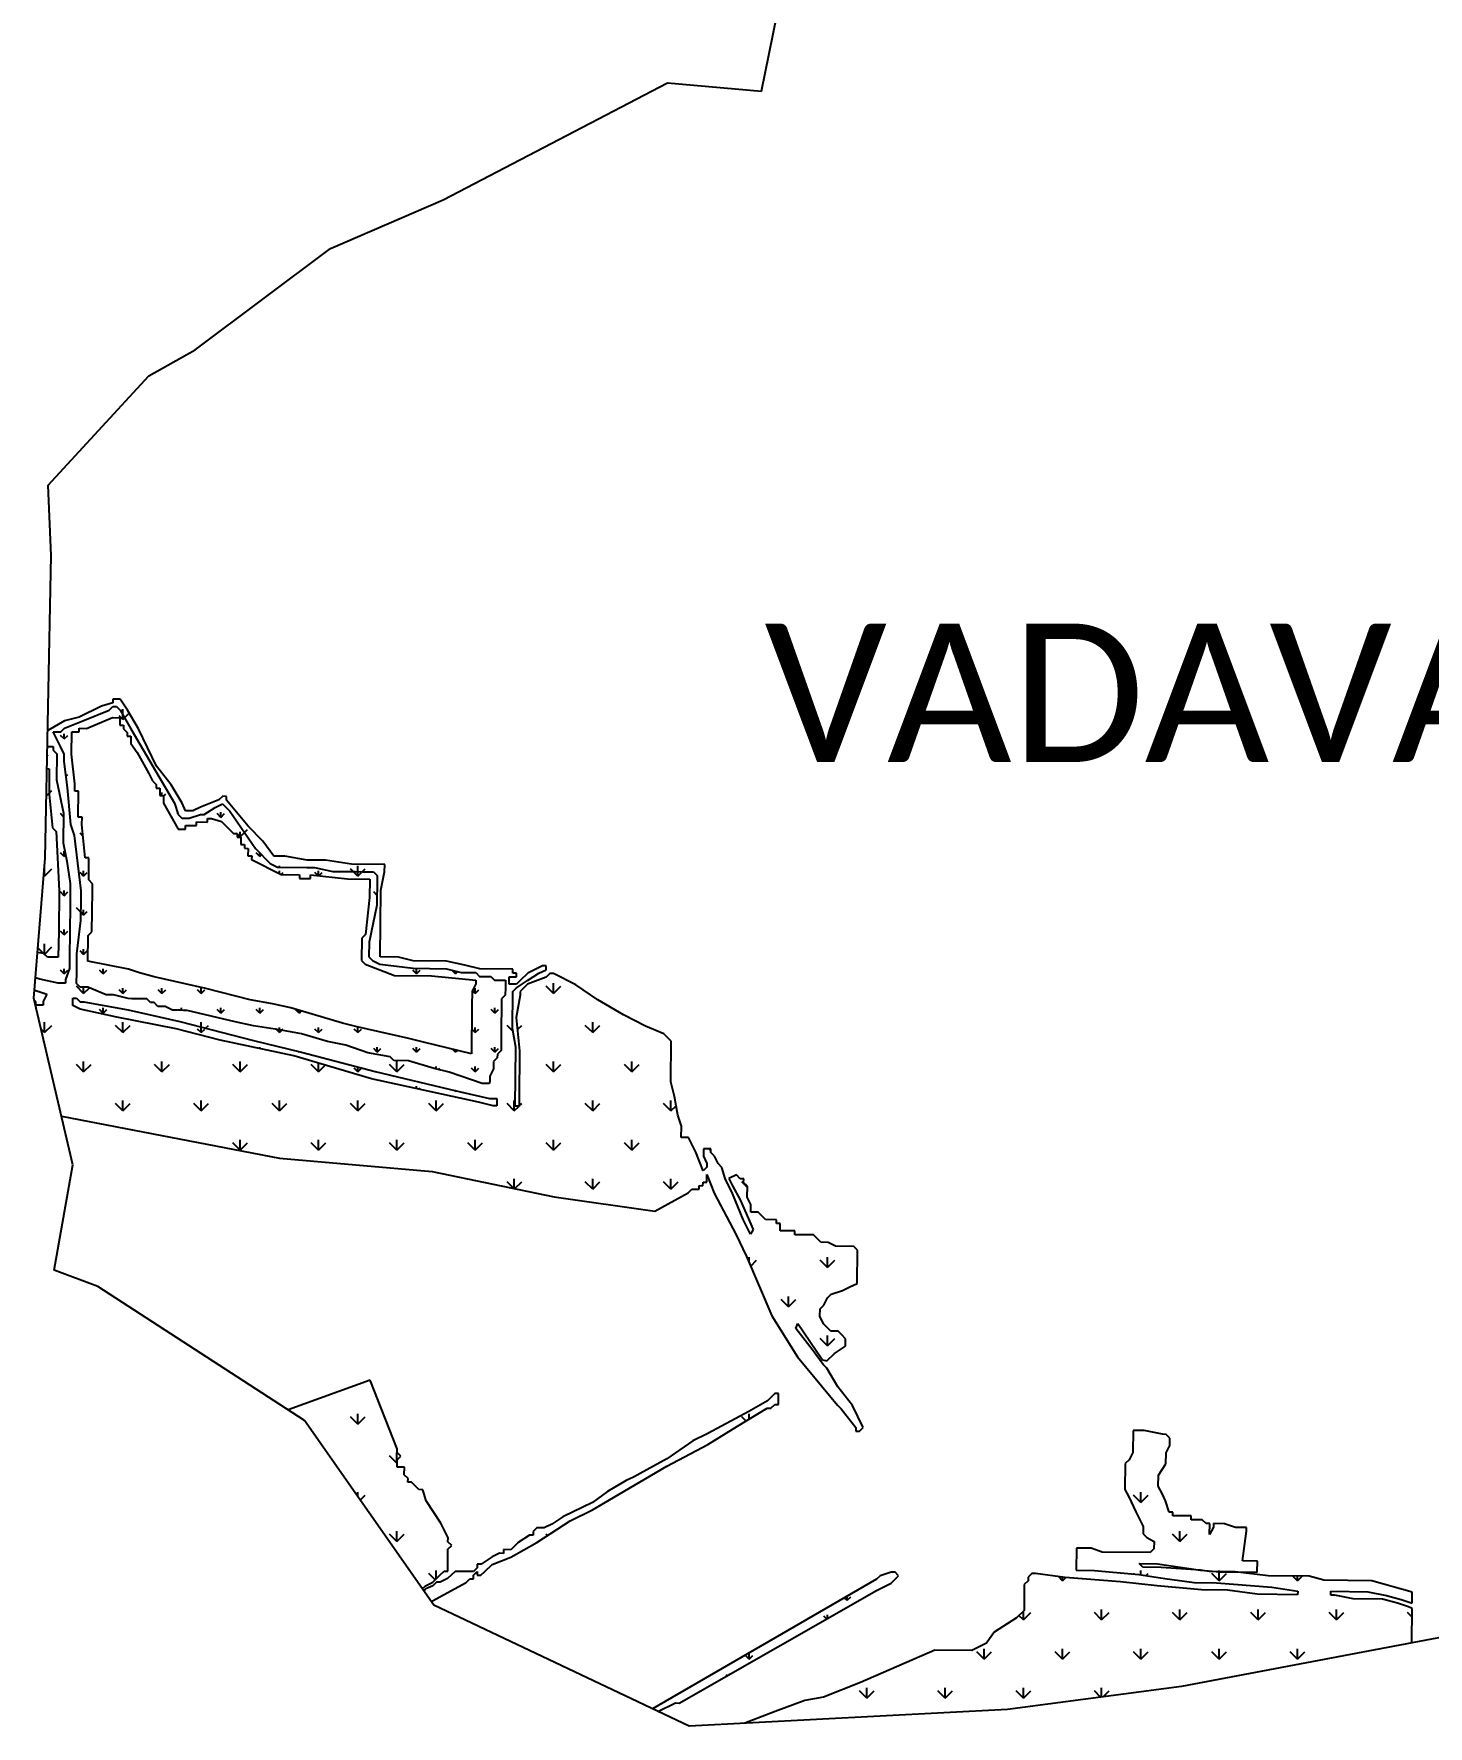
# Model space of a CAD drawing. Header units: metres. Extents: x 286961 to 289535, y 2012164 to 2016097.
# Drawn here: x 286961 to 288471, y 2012297 to 2014131 of the extents above; entities that cross this region are included whole.
import ezdxf

# ---------------------------------------------------------------- set-up
doc = ezdxf.new("R2010")
doc.units = ezdxf.units.M
doc.header["$MEASUREMENT"] = 0
for name, color, linetype in [('MANGROOVES', 112, 'Continuous'), ('village', 3, 'Continuous'), ('VILLAGE NAME', 250, 'Continuous')]:
    doc.layers.add(name, color=color, linetype=linetype)
doc.styles.get("Standard").update_dxf_attribs({"font": 'simplex.shx'})

msp = doc.modelspace()

# ---------------------------------------------------------------- linework, layer by layer
at = {"layer": 'MANGROOVES'}
for p, q in [((287054.2, 2013409.6), (287046.2, 2013409.7)), ((287046.2, 2013409.7), (287046.2, 2013405.6)), ((287062.1, 2013397.5), (287054.2, 2013409.6)), ((287009.9, 2013390), (286993.9, 2013386.1)), ((287034.1, 2013401.8), (287009.9, 2013390)), ((287013.9, 2013385.9), (287042.1, 2013397.7)), ((287017.8, 2013377.9), (287046, 2013389.6)), ((287046.2, 2013405.6), (287034.1, 2013401.8)), ((287042.1, 2013397.7), (287046.1, 2013401.6)), ((287046, 2013389.6), (287054, 2013389.5)), ((287046.1, 2013401.6), (287050.1, 2013401.6)), ((287050.1, 2013401.6), (287054.1, 2013397.6)), ((287054, 2013389.5), (287053.9, 2013381.5)), ((287054.1, 2013397.6), (287065.9, 2013377.4)), ((287073.9, 2013377.3), (287062.1, 2013397.5)), ((286993.9, 2013386.1), (286975.7, 2013375.5)), ((286985.7, 2013366.2), (286981.7, 2013374.3)), ((286981.7, 2013374.3), (286985.8, 2013374.2)), ((286985.8, 2013374.2), (286989.8, 2013374.2)), ((286989.8, 2013374.2), (286993.8, 2013378.1)), ((286993.8, 2013378.1), (287013.9, 2013385.9)), ((287001.5, 2013350), (287001.8, 2013374)), ((287001.8, 2013374), (287009.8, 2013374)), ((287009.8, 2013374), (287009.8, 2013378)), ((287009.8, 2013378), (287017.8, 2013377.9)), ((287053.9, 2013381.5), (287057.9, 2013381.5)), ((287057.9, 2013381.5), (287057.9, 2013377.5)), ((287057.9, 2013377.5), (287061.9, 2013373.4)), ((287061.9, 2013373.4), (287061.8, 2013369.4)), ((287065.9, 2013377.4), (287113.1, 2013296.8)), ((287093.5, 2013337.1), (287073.9, 2013377.3)), ((286975.3, 2013358.3), (286977.6, 2013358.3)), ((286977.6, 2013358.3), (286981.6, 2013358.2)), ((286981.6, 2013358.2), (286981.5, 2013354.2)), ((286981.5, 2013354.2), (286985.5, 2013350.2)), ((286989.6, 2013358.1), (286985.7, 2013366.2)), ((286993.5, 2013350.1), (286989.6, 2013358.1)), ((287061.8, 2013369.4), (287065.8, 2013369.4)), ((287065.8, 2013369.4), (287065.7, 2013361.4)), ((287065.7, 2013361.4), (287072.5, 2013351.7)), ((287072.5, 2013351.7), (287085.4, 2013329.1)), ((286974.9, 2013334.3), (286977.3, 2013334.2)), ((286977.3, 2013334.2), (286977.1, 2013306.2)), ((286985.5, 2013350.2), (286985.2, 2013322.1)), ((286993.4, 2013342.1), (286993.5, 2013350.1)), ((286997.2, 2013314), (286993.4, 2013342.1)), ((287005.2, 2013317.9), (287001.5, 2013350)), ((287109.3, 2013316.9), (287093.5, 2013337.1)), ((286985.2, 2013322.1), (286992.9, 2013286)), ((287005.1, 2013309.9), (287005.2, 2013317.9)), ((287085.4, 2013329.1), (287089.4, 2013321.1)), ((287089.4, 2013321.1), (287093.3, 2013317)), ((287093.3, 2013317), (287093.3, 2013313)), ((287121.2, 2013296.7), (287109.3, 2013316.9)), ((286977.1, 2013306.2), (286980.7, 2013270.1)), ((287000.8, 2013273.9), (286997.2, 2013314)), ((287009.1, 2013309.9), (287005.1, 2013309.9)), ((287008.8, 2013281.8), (287009.1, 2013309.9)), ((287093.3, 2013313), (287097.3, 2013313)), ((287097.3, 2013313), (287097.2, 2013305)), ((287097.2, 2013305), (287101.2, 2013304.9)), ((287101.2, 2013304.9), (287101.1, 2013296.9)), ((287101.1, 2013296.9), (287116.9, 2013268.7)), ((287113.1, 2013296.8), (287117, 2013284.7)), ((287125.1, 2013288.7), (287121.2, 2013296.7)), ((287161.2, 2013300.3), (287141.1, 2013292.5)), ((287165.3, 2013304.3), (287161.2, 2013300.3)), ((287169.3, 2013304.2), (287165.3, 2013304.3)), ((287169.3, 2013300.2), (287169.3, 2013304.2)), ((287193, 2013271.9), (287169.3, 2013300.2)), ((286992.9, 2013286), (286992.5, 2013254)), ((287012.9, 2013281.8), (287008.8, 2013281.8)), ((287012.8, 2013273.8), (287012.9, 2013281.8)), ((287117, 2013284.7), (287121, 2013280.7)), ((287121, 2013280.7), (287125, 2013280.7)), ((287125, 2013280.7), (287129, 2013280.6)), ((287133.1, 2013288.6), (287125.1, 2013288.7)), ((287129, 2013280.6), (287141.1, 2013284.5)), ((287141.1, 2013292.5), (287133.1, 2013288.6)), ((287141.1, 2013284.5), (287145.1, 2013284.5)), ((287145.1, 2013284.5), (287157.2, 2013292.3)), ((287149, 2013276.4), (287149, 2013280.4)), ((287149, 2013280.4), (287153, 2013280.4)), ((287153, 2013280.4), (287164.1, 2013276.9)), ((287157.2, 2013292.3), (287165.2, 2013296.3)), ((287165.2, 2013296.3), (287169.2, 2013292.2)), ((287169.2, 2013292.2), (287173.1, 2013288.2)), ((287173.1, 2013288.2), (287200.8, 2013247.8)), ((286980.7, 2013270.1), (286984.7, 2013266.1)), ((286984.7, 2013266.1), (286988, 2013201.9)), ((287004.6, 2013261.8), (287000.8, 2013273.9)), ((287012, 2013201.7), (287004.6, 2013261.8)), ((287016.4, 2013237.7), (287012.8, 2013273.8)), ((287116.9, 2013268.7), (287124.9, 2013268.6)), ((287124.9, 2013268.6), (287124.9, 2013272.6)), ((287124.9, 2013272.6), (287136.9, 2013272.5)), ((287136.9, 2013272.5), (287137, 2013276.5)), ((287137, 2013276.5), (287149, 2013276.4)), ((287164.1, 2013276.9), (287176.9, 2013264.1)), ((287176.9, 2013264.1), (287180.9, 2013264.1)), ((287180.9, 2013264.1), (287180.9, 2013260.1)), ((287180.9, 2013260.1), (287184.9, 2013260)), ((287184.9, 2013260), (287184.8, 2013252)), ((287208.9, 2013255.8), (287193, 2013271.9)), ((286992.5, 2013254), (286996.3, 2013233.9)), ((287184.8, 2013252), (287188.8, 2013252)), ((287188.8, 2013252), (287188.8, 2013248)), ((287188.8, 2013248), (287192.8, 2013247.9)), ((287192.8, 2013247.9), (287192.7, 2013239.9)), ((287200.8, 2013247.8), (287216.6, 2013231.6)), ((287220.7, 2013239.6), (287208.9, 2013255.8)), ((286996.3, 2013233.9), (287000.1, 2013209.8)), ((287020.4, 2013237.6), (287016.4, 2013237.7)), ((287020.2, 2013213.6), (287020.4, 2013237.6)), ((287192.7, 2013239.9), (287196.7, 2013239.9)), ((287196.7, 2013239.9), (287196.6, 2013235.9)), ((287196.6, 2013235.9), (287228.5, 2013219.5)), ((287216.6, 2013231.6), (287224.6, 2013227.6)), ((287232.7, 2013239.5), (287220.7, 2013239.6)), ((287224.6, 2013227.6), (287256.6, 2013227.2)), ((287256.7, 2013235.2), (287232.7, 2013239.5)), ((287256.6, 2013227.2), (287264.7, 2013227.2)), ((287276.7, 2013235), (287256.7, 2013235.2)), ((287264.7, 2013227.2), (287284.6, 2013222.9)), ((287304.7, 2013230.8), (287276.7, 2013235)), ((287340.8, 2013230.4), (287304.7, 2013230.8)), ((287340.7, 2013222.4), (287340.8, 2013230.4)), ((287000.1, 2013209.8), (286999.9, 2013185.8)), ((287024.1, 2013209.6), (287020.2, 2013213.6)), ((287024.1, 2013201.6), (287024.1, 2013209.6)), ((287228.5, 2013219.5), (287248.5, 2013219.3)), ((287248.5, 2013219.3), (287248.5, 2013215.3)), ((287248.5, 2013215.3), (287260.5, 2013215.2)), ((287260.5, 2013215.2), (287260.6, 2013219.2)), ((287260.6, 2013219.2), (287300.6, 2013214.8)), ((287284.6, 2013222.9), (287308.7, 2013222.7)), ((287300.6, 2013214.8), (287324.6, 2013214.5)), ((287308.7, 2013222.7), (287316.7, 2013222.6)), ((287316.7, 2013222.6), (287324.7, 2013222.5)), ((287324.6, 2013214.5), (287324.4, 2013194.5)), ((287324.7, 2013222.5), (287328.7, 2013222.5)), ((287328.7, 2013222.5), (287332.7, 2013218.4)), ((287332.6, 2013214.4), (287332.3, 2013186.4)), ((287332.7, 2013218.4), (287332.6, 2013214.4)), ((287336.5, 2013202.4), (287340.7, 2013222.4)), ((286988, 2013201.9), (286987.6, 2013157.9)), ((287011.7, 2013169.6), (287012, 2013193.7)), ((287012, 2013193.7), (287012, 2013201.7)), ((287023.6, 2013157.5), (287024.1, 2013201.6)), ((287324.4, 2013194.5), (287320, 2013154.5)), ((287335.8, 2013130.3), (287336.5, 2013202.4)), ((286999.9, 2013185.8), (286999.6, 2013157.7)), ((287007.3, 2013133.6), (287011.7, 2013169.6)), ((287332.3, 2013186.4), (287323.9, 2013146.4)), ((286987.6, 2013157.9), (286987, 2013130)), ((286999.6, 2013157.7), (286999.5, 2013149.7)), ((287019.3, 2013125.5), (287019.6, 2013153.5)), ((287019.6, 2013153.5), (287023.6, 2013157.5)), ((287315.9, 2013150.5), (287315.7, 2013126.5)), ((287320, 2013154.5), (287315.9, 2013150.5)), ((286971.3, 2013134), (286964.7, 2013135)), ((286975.3, 2013129.9), (286971.3, 2013134)), ((286999.4, 2013137.7), (286999.2, 2013117.7)), ((286999.5, 2013149.7), (286999.4, 2013137.7)), ((287007.1, 2013113.6), (287007.3, 2013133.6)), ((287323.9, 2013146.4), (287323.8, 2013130.4)), ((286987, 2013130), (286975.3, 2013129.9)), ((286999.2, 2013117.7), (286995, 2013105.7)), ((287007, 2013101.6), (287007.1, 2013113.6)), ((287063.3, 2013117), (287019.3, 2013125.5)), ((287075.2, 2013112.9), (287063.3, 2013117)), ((287315.7, 2013126.5), (287319.7, 2013122.4)), ((287319.7, 2013122.4), (287351.6, 2013110.1)), ((287323.8, 2013130.4), (287327.7, 2013126.4)), ((287327.7, 2013126.4), (287335.7, 2013122.3)), ((287335.7, 2013122.3), (287371.7, 2013117.9)), ((287355.8, 2013130.1), (287335.8, 2013130.3)), ((287371.8, 2013125.9), (287355.8, 2013130.1)), ((287371.7, 2013117.9), (287407.7, 2013117.5)), ((287407.8, 2013125.5), (287371.8, 2013125.9)), ((287407.7, 2013117.5), (287423.7, 2013113.4)), ((287427.8, 2013121.3), (287407.8, 2013125.5)), ((287423.7, 2013113.4), (287431.7, 2013113.3)), ((287443.8, 2013117.2), (287427.8, 2013121.3)), ((287431.7, 2013113.3), (287439.7, 2013113.2)), ((287439.7, 2013113.2), (287443.7, 2013109.2)), ((287479.8, 2013116.8), (287443.8, 2013117.2)), ((287479.8, 2013112.8), (287479.8, 2013116.8)), ((287511.9, 2013120.5), (287495.8, 2013112.6)), ((287507.8, 2013112.5), (287515.9, 2013116.4)), ((287515.9, 2013120.4), (287511.9, 2013120.5)), ((287515.9, 2013116.4), (287515.9, 2013120.4)), ((286967, 2013106), (286962.3, 2013107.6)), ((286987, 2013101.8), (286967, 2013106)), ((286995, 2013101.7), (286987, 2013101.8)), ((286995, 2013105.7), (286995, 2013101.7)), ((287011, 2013097.5), (287007, 2013101.6)), ((287015, 2013097.5), (287011, 2013097.5)), ((287019, 2013097.4), (287015, 2013097.5)), ((287038.9, 2013089.2), (287019, 2013097.4)), ((287091.2, 2013108.7), (287075.2, 2013112.9)), ((287147.2, 2013096.1), (287091.2, 2013108.7)), ((287091.2, 2013108.7), (287091.2, 2013108.7)), ((287195.1, 2013083.6), (287147.2, 2013096.1)), ((287351.6, 2013110.1), (287391.6, 2013109.7)), ((287391.6, 2013109.7), (287439.7, 2013105.2)), ((287439.6, 2013101.2), (287435.5, 2013093.2)), ((287439.7, 2013105.2), (287439.6, 2013101.2)), ((287443.7, 2013109.2), (287451.7, 2013109.1)), ((287451.7, 2013109.1), (287455.7, 2013109)), ((287455.7, 2013109), (287459.7, 2013105)), ((287459.7, 2013105), (287467.7, 2013104.9)), ((287467.7, 2013104.9), (287471.7, 2013104.9)), ((287471.6, 2013096.8), (287471.5, 2013088.8)), ((287471.7, 2013100.9), (287471.6, 2013096.8)), ((287471.7, 2013104.9), (287471.7, 2013100.9)), ((287475.7, 2013100.8), (287475.7, 2013108.8)), ((287475.7, 2013108.8), (287483.8, 2013108.7)), ((287483.7, 2013100.7), (287475.7, 2013100.8)), ((287479.6, 2013092.8), (287483.6, 2013096.7)), ((287483.8, 2013112.8), (287479.8, 2013112.8)), ((287483.6, 2013096.7), (287495.7, 2013104.6)), ((287487.7, 2013104.7), (287483.7, 2013100.7)), ((287483.8, 2013108.7), (287483.8, 2013112.8)), ((287495.7, 2013100.6), (287487.6, 2013092.7)), ((287495.8, 2013112.6), (287487.7, 2013104.7)), ((287495.7, 2013104.6), (287507.8, 2013112.5)), ((287515.8, 2013108.4), (287495.7, 2013100.6)), ((287519.8, 2013112.4), (287515.8, 2013108.4)), ((287523.8, 2013112.3), (287519.8, 2013112.4)), ((287547.8, 2013100.1), (287523.8, 2013112.3)), ((287571.6, 2013083.8), (287547.8, 2013100.1)), ((286962.8, 2013082), (286961.1, 2013082)), ((286961.2, 2013094.4), (286962.9, 2013094)), ((286962.7, 2013078), (286962.8, 2013082)), ((286970.7, 2013077.9), (286962.7, 2013078)), ((286962.9, 2013094), (286974.9, 2013089.9)), ((286970.8, 2013081.9), (286970.7, 2013077.9)), ((286974.9, 2013089.9), (286970.8, 2013081.9)), ((287002.8, 2013077.6), (287002.8, 2013085.6)), ((287002.8, 2013085.6), (287006.9, 2013085.5)), ((287010.7, 2013073.5), (287002.8, 2013077.6)), ((287006.9, 2013085.5), (287010.8, 2013081.5)), ((287010.8, 2013081.5), (287014.8, 2013081.5)), ((287014.8, 2013081.5), (287062.8, 2013073)), ((287046.9, 2013089.1), (287038.9, 2013089.2)), ((287062.9, 2013085), (287046.9, 2013089.1)), ((287066.9, 2013084.9), (287062.9, 2013085)), ((287078.9, 2013084.8), (287066.9, 2013084.9)), ((287083, 2013084.8), (287078.9, 2013084.8)), ((287086.9, 2013080.7), (287083, 2013084.8)), ((287090.9, 2013080.7), (287086.9, 2013080.7)), ((287094.9, 2013076.6), (287090.9, 2013080.7)), ((287102.9, 2013076.6), (287094.9, 2013076.6)), ((287110.9, 2013072.5), (287102.9, 2013076.6)), ((287219.1, 2013079.4), (287195.1, 2013083.6)), ((287239.1, 2013075.2), (287219.1, 2013079.4)), ((287435.4, 2013077.2), (287434.8, 2013025.1)), ((287435.5, 2013093.2), (287435.4, 2013077.2)), ((287467.4, 2013076.9), (287467.2, 2013052.8)), ((287467.5, 2013084.9), (287467.4, 2013076.9)), ((287471.5, 2013088.8), (287467.5, 2013084.9)), ((287479.2, 2013052.7), (287479.6, 2013092.8)), ((287487.6, 2013088.7), (287483.3, 2013064.7)), ((287487.6, 2013092.7), (287487.6, 2013088.7)), ((287599.5, 2013067.5), (287571.6, 2013083.8)), ((287050.7, 2013065.1), (287010.7, 2013073.5)), ((287114.7, 2013052.4), (287050.7, 2013065.1)), ((287050.7, 2013065.1), (287050.7, 2013065.1)), ((287062.8, 2013073), (287118.8, 2013060.4)), ((287114.9, 2013072.4), (287110.9, 2013072.5)), ((287110.9, 2013072.5), (287110.9, 2013072.5)), ((287118.9, 2013072.4), (287114.9, 2013072.4)), ((287118.8, 2013060.4), (287198.7, 2013039.5)), ((287122.9, 2013072.3), (287118.9, 2013072.4)), ((287126.9, 2013072.3), (287122.9, 2013072.3)), ((287178.8, 2013059.8), (287126.9, 2013072.3)), ((287198.8, 2013055.6), (287178.8, 2013059.8)), ((287295, 2013058.6), (287239.1, 2013075.2)), ((287311, 2013054.4), (287295, 2013058.6)), ((287483.3, 2013064.7), (287486.9, 2013028.6)), ((287623.4, 2013055.2), (287599.5, 2013067.5)), ((287162.6, 2013039.9), (287114.7, 2013052.4)), ((287242.5, 2013023.1), (287162.6, 2013039.9)), ((287226.8, 2013051.3), (287198.8, 2013055.6)), ((287250.8, 2013047), (287226.8, 2013051.3)), ((287278.8, 2013038.7), (287250.8, 2013047)), ((287366.9, 2013041.8), (287311, 2013054.4)), ((287382.9, 2013037.7), (287366.9, 2013041.8)), ((287467.2, 2013052.8), (287467, 2013036.8)), ((287483, 2013032.6), (287479.2, 2013052.7)), ((287643.4, 2013047), (287623.4, 2013055.2)), ((287647.3, 2013043), (287643.4, 2013047)), ((287651.3, 2013038.9), (287647.3, 2013043)), ((287198.7, 2013039.5), (287250.6, 2013027)), ((287326.4, 2012998.2), (287242.5, 2013023.1)), ((287250.6, 2013027), (287330.5, 2013006.1)), ((287298.7, 2013034.5), (287278.8, 2013038.7)), ((287322.7, 2013026.3), (287298.7, 2013034.5)), ((287346.7, 2013022), (287322.7, 2013026.3)), ((287350.6, 2013018), (287346.7, 2013022)), ((287434.8, 2013025.1), (287382.9, 2013037.7)), ((287462.9, 2013024.8), (287462.8, 2013020.8)), ((287466.9, 2013028.8), (287462.9, 2013024.8)), ((287467, 2013032.8), (287466.9, 2013028.8)), ((287467, 2013036.8), (287467, 2013032.8)), ((287482.3, 2012968.5), (287483, 2013032.6)), ((287486.9, 2013028.6), (287486.4, 2012976.5)), ((287650.8, 2012994.9), (287651.3, 2013038.9)), ((287330.5, 2013006.1), (287418.4, 2012985.2)), ((287366.7, 2013017.8), (287350.6, 2013018)), ((287394.6, 2013009.5), (287366.7, 2013017.8)), ((287410.6, 2013005.3), (287394.6, 2013009.5)), ((287446.5, 2012992.9), (287410.6, 2013005.3)), ((287458.7, 2013008.8), (287454.6, 2013000.9)), ((287458.8, 2013016.9), (287458.7, 2013008.8)), ((287462.8, 2013020.8), (287458.8, 2013016.9)), ((287442.3, 2012973), (287326.4, 2012998.2)), ((287418.4, 2012985.2), (287454.4, 2012976.8)), ((287454.5, 2012992.9), (287446.5, 2012992.9)), ((287454.6, 2012996.9), (287454.5, 2012992.9)), ((287454.6, 2013000.9), (287454.6, 2012996.9)), ((287654.7, 2012978.8), (287650.8, 2012994.9)), ((287458.3, 2012968.8), (287442.3, 2012973)), ((287454.4, 2012976.8), (287458.4, 2012976.8)), ((287462.3, 2012968.7), (287458.3, 2012968.8)), ((287458.4, 2012976.8), (287462.4, 2012976.8)), ((287462.4, 2012976.8), (287462.3, 2012972.8)), ((287462.3, 2012972.8), (287462.3, 2012968.7)), ((287486.7, 2012968.5), (287482.3, 2012968.5)), ((287486.4, 2012976.5), (287486.7, 2012968.5)), ((287658.5, 2012958.7), (287654.7, 2012978.8)), ((286990.6, 2012957.6), (287226.8, 2012912.2)), ((287662.4, 2012946.7), (287658.5, 2012958.7)), ((287662.2, 2012934.7), (287662.4, 2012946.7)), ((287670.2, 2012934.6), (287662.2, 2012934.7)), ((287678.1, 2012918.5), (287670.2, 2012934.6)), ((287226.8, 2012912.2), (287392.3, 2012897.8)), ((287685.9, 2012898.4), (287678.1, 2012918.5)), ((287694.2, 2012922.3), (287686.1, 2012922.4)), ((287686.1, 2012922.4), (287686.1, 2012914.4)), ((287686.1, 2012914.4), (287690, 2012906.3)), ((287694.1, 2012918.3), (287694.2, 2012922.3)), ((287698.1, 2012914.3), (287694.1, 2012918.3)), ((287702, 2012906.2), (287698.1, 2012914.3)), ((287392.3, 2012897.8), (287524.6, 2012870.3)), ((287689.9, 2012902.3), (287685.9, 2012898.4)), ((287689.8, 2012886.3), (287689.9, 2012894.3)), ((287690, 2012906.3), (287689.9, 2012902.3)), ((287689.9, 2012894.3), (287697.7, 2012874.2)), ((287706, 2012902.2), (287702, 2012906.2)), ((287709.9, 2012890.1), (287706, 2012902.2)), ((287721.9, 2012894), (287713.9, 2012890.1)), ((287725.9, 2012889.9), (287721.9, 2012894)), ((287669.6, 2012874.5), (287673.7, 2012878.5)), ((287673.7, 2012878.5), (287681.7, 2012878.4)), ((287681.7, 2012878.4), (287681.7, 2012882.4)), ((287681.7, 2012882.4), (287685.7, 2012882.3)), ((287685.7, 2012882.3), (287685.8, 2012886.3)), ((287685.8, 2012886.3), (287689.8, 2012886.3)), ((287717.7, 2012874), (287709.9, 2012890.1)), ((287713.9, 2012890.1), (287717.8, 2012882)), ((287717.8, 2012882), (287725.9, 2012866.9)), ((287729.9, 2012889.9), (287725.9, 2012889.9)), ((287729.8, 2012885.9), (287729.9, 2012889.9)), ((287733.8, 2012881.9), (287729.8, 2012885.9)), ((287733.7, 2012869.8), (287733.8, 2012881.9)), ((287524.6, 2012870.3), (287633.4, 2012854.8)), ((287633.4, 2012854.8), (287669.6, 2012874.5)), ((287697.7, 2012874.2), (287721.3, 2012829.9)), ((287729.4, 2012845.8), (287717.7, 2012874)), ((287725.9, 2012866.9), (287740, 2012834.9)), ((287737.6, 2012861.8), (287733.7, 2012869.8)), ((287737.5, 2012853.8), (287737.6, 2012861.8)), ((287737.3, 2012829.7), (287729.4, 2012845.8)), ((287745.5, 2012853.7), (287737.5, 2012853.8)), ((287753.5, 2012845.6), (287745.5, 2012853.7)), ((287765.5, 2012845.5), (287753.5, 2012845.6)), ((287765.4, 2012841.5), (287765.5, 2012845.5)), ((287769.4, 2012841.4), (287765.4, 2012841.5)), ((287769.4, 2012833.4), (287769.4, 2012841.4)), ((287721.3, 2012829.9), (287733, 2012805.7)), ((287740, 2012834.9), (287737.3, 2012829.7)), ((287785.4, 2012833.3), (287769.4, 2012833.4)), ((287785.3, 2012829.2), (287785.4, 2012833.3)), ((287805.4, 2012829), (287785.3, 2012829.2)), ((287809.3, 2012825), (287805.4, 2012829)), ((287813.3, 2012821), (287809.3, 2012825)), ((287821.3, 2012820.9), (287813.3, 2012821)), ((287829.3, 2012816.8), (287821.3, 2012820.9)), ((287733, 2012805.7), (287760.4, 2012741.4)), ((287849.3, 2012816.6), (287829.3, 2012816.8)), ((287853.3, 2012812.5), (287849.3, 2012816.6)), ((287852.9, 2012776.5), (287853.3, 2012812.5)), ((287820.7, 2012760.8), (287824.7, 2012764.7)), ((287824.7, 2012764.7), (287836.8, 2012768.6)), ((287836.8, 2012768.6), (287844.8, 2012772.6)), ((287844.8, 2012772.6), (287852.9, 2012776.5)), ((287812.5, 2012740.8), (287812.6, 2012748.8)), ((287812.6, 2012748.8), (287816.6, 2012752.8)), ((287816.6, 2012752.8), (287820.7, 2012760.8)), ((287760.4, 2012741.4), (287788, 2012697)), ((287786.5, 2012727.6), (287788.4, 2012733.1)), ((287788.4, 2012733.1), (287815.4, 2012693.6)), ((287816.4, 2012732.8), (287812.5, 2012740.8)), ((287824.3, 2012724.7), (287816.4, 2012732.8)), ((287804.1, 2012704.9), (287786.5, 2012727.6)), ((287832.3, 2012724.6), (287824.3, 2012724.7)), ((287836.3, 2012720.6), (287832.3, 2012724.6)), ((287840.3, 2012716.5), (287836.3, 2012720.6)), ((287840.2, 2012708.5), (287840.3, 2012716.5)), ((287788, 2012697), (287831.5, 2012644.5)), ((287816, 2012688.7), (287804.1, 2012704.9)), ((287815.4, 2012693.6), (287820, 2012692.7)), ((287820, 2012692.7), (287828.1, 2012700.6)), ((287828.1, 2012700.6), (287840.2, 2012708.5)), ((287819.9, 2012684.7), (287816, 2012688.7)), ((287831.7, 2012664.5), (287819.9, 2012684.7)), ((287325, 2012671.6), (287236.3, 2012639.5)), ((287354.4, 2012597.3), (287325, 2012671.6)), ((287763.6, 2012657.2), (287755.5, 2012649.3)), ((287767.6, 2012657.2), (287763.6, 2012657.2)), ((287767.4, 2012645.1), (287767.6, 2012657.2)), ((287847.6, 2012644.3), (287831.7, 2012664.5)), ((287735.3, 2012637.5), (287691, 2012613.9)), ((287723.1, 2012621.6), (287755.4, 2012641.3)), ((287755.5, 2012649.3), (287735.3, 2012637.5)), ((287755.4, 2012641.3), (287759.4, 2012641.2)), ((287759.4, 2012641.2), (287763.4, 2012645.2)), ((287763.4, 2012645.2), (287767.4, 2012645.1)), ((287831.5, 2012644.5), (287835.5, 2012640.4)), ((287835.5, 2012640.4), (287851.3, 2012620.3)), ((287859.3, 2012620.2), (287847.6, 2012644.3)), ((287690.9, 2012601.9), (287723.1, 2012621.6)), ((287851.3, 2012620.3), (287851.3, 2012616.2)), ((287855.3, 2012616.2), (287859.3, 2012620.2)), ((287646.6, 2012578.3), (287690.9, 2012601.9)), ((287674.9, 2012606), (287646.7, 2012586.3)), ((287691, 2012613.9), (287674.9, 2012606)), ((287851.3, 2012616.2), (287855.3, 2012616.2)), ((288151.7, 2012617.2), (288151.5, 2012593.2)), ((288163.7, 2012617.1), (288151.7, 2012617.2)), ((288183.7, 2012612.9), (288163.7, 2012617.1)), ((288187.7, 2012612.8), (288183.7, 2012612.9)), ((288187.5, 2012592.8), (288191.6, 2012600.8)), ((288191.7, 2012608.8), (288187.7, 2012612.8)), ((288191.6, 2012600.8), (288191.7, 2012608.8)), ((287354.2, 2012577.2), (287354.3, 2012585.2)), ((287354.3, 2012593.3), (287354.4, 2012597.3)), ((287358.3, 2012589.2), (287354.3, 2012593.3)), ((287354.3, 2012585.2), (287358.3, 2012589.2)), ((287646.7, 2012586.3), (287610.4, 2012566.6)), ((288147.4, 2012585.2), (288143.3, 2012581.2)), ((288151.5, 2012593.2), (288147.4, 2012585.2)), ((288187.4, 2012580.8), (288187.5, 2012592.8)), ((287362.2, 2012577.2), (287354.2, 2012577.2)), ((287362.1, 2012569.1), (287362.2, 2012577.2)), ((287366.1, 2012565.1), (287362.1, 2012569.1)), ((287366, 2012561.1), (287366.1, 2012565.1)), ((287566, 2012531), (287646.6, 2012578.3)), ((287610.4, 2012566.6), (287602.4, 2012562.7)), ((288143.3, 2012581.2), (288143, 2012553.2)), ((288179.1, 2012556.8), (288179.2, 2012568.8)), ((288179.2, 2012568.8), (288187.4, 2012580.8)), ((287370, 2012561), (287366, 2012561.1)), ((287374, 2012557), (287370, 2012561)), ((287378, 2012553), (287374, 2012557)), ((287382, 2012552.9), (287378, 2012553)), ((287385.9, 2012540.9), (287382, 2012552.9)), ((287582.2, 2012550.9), (287566.1, 2012539)), ((287602.4, 2012562.7), (287582.2, 2012550.9)), ((288143, 2012553.2), (288147, 2012545.1)), ((288147, 2012545.1), (288154.8, 2012529)), ((288183.1, 2012548.8), (288179.1, 2012556.8)), ((288187, 2012540.7), (288183.1, 2012548.8)), ((287401.6, 2012516.7), (287385.9, 2012540.9)), ((287566.1, 2012539), (287533.9, 2012523.3)), ((287541.9, 2012519.2), (287566, 2012531)), ((288154.8, 2012529), (288158.7, 2012521)), ((288190.9, 2012528.7), (288187, 2012540.7)), ((288194.9, 2012528.6), (288190.9, 2012528.7)), ((288194.8, 2012524.6), (288194.9, 2012528.6)), ((287409.5, 2012500.6), (287401.6, 2012516.7)), ((287505.7, 2012511.6), (287501.7, 2012507.6)), ((287505.6, 2012495.6), (287541.9, 2012519.2)), ((287513.7, 2012511.5), (287505.7, 2012511.6)), ((287521.8, 2012515.4), (287513.7, 2012511.5)), ((287533.9, 2012523.3), (287521.8, 2012515.4)), ((288158.7, 2012521), (288162.7, 2012512.9)), ((288162.7, 2012512.9), (288162.6, 2012504.9)), ((288214.8, 2012524.4), (288194.8, 2012524.6)), ((288214.8, 2012520.4), (288214.8, 2012524.4)), ((288226.8, 2012520.3), (288214.8, 2012520.4)), ((288230.8, 2012516.2), (288226.8, 2012520.3)), ((288234.8, 2012516.2), (288230.8, 2012516.2)), ((288234.7, 2012504.2), (288234.8, 2012516.2)), ((288238.8, 2012512.2), (288234.7, 2012504.2)), ((288250.8, 2012516), (288238.8, 2012516.2)), ((288238.8, 2012516.2), (288238.8, 2012512.2)), ((288262.8, 2012511.9), (288250.8, 2012516)), ((288274.8, 2012511.8), (288262.8, 2012511.9)), ((288274.8, 2012507.8), (288274.8, 2012511.8)), ((287409.4, 2012496.5), (287409.5, 2012500.6)), ((287413.4, 2012492.5), (287409.4, 2012496.5)), ((287409.4, 2012488.5), (287413.4, 2012492.5)), ((287485.5, 2012495.8), (287477.4, 2012487.8)), ((287477.4, 2012479.8), (287505.6, 2012495.6)), ((287497.6, 2012503.7), (287485.5, 2012495.8)), ((287501.6, 2012503.6), (287497.6, 2012503.7)), ((287501.7, 2012507.6), (287501.6, 2012503.6)), ((288090.3, 2012489.6), (288090.1, 2012465.6)), ((288106.3, 2012489.5), (288090.3, 2012489.6)), ((288162.6, 2012504.9), (288166.5, 2012500.9)), ((288166.5, 2012500.9), (288174.5, 2012496.8)), ((288174.5, 2012496.8), (288174.4, 2012488.8)), ((288270.4, 2012475.8), (288274.8, 2012507.8)), ((287409.1, 2012464.5), (287409.4, 2012488.5)), ((287445.2, 2012472.1), (287441.2, 2012472.2)), ((287441.2, 2012472.2), (287441.2, 2012468.2)), ((287457.3, 2012480), (287445.2, 2012472.1)), ((287449.2, 2012464.1), (287457.3, 2012472)), ((287465.4, 2012484), (287457.3, 2012480)), ((287457.3, 2012472), (287477.4, 2012479.8)), ((287469.4, 2012483.9), (287465.4, 2012484)), ((287477.4, 2012487.8), (287469.4, 2012487.9)), ((287469.4, 2012487.9), (287469.4, 2012483.9)), ((288118.3, 2012485.3), (288106.3, 2012489.5)), ((288170.4, 2012484.8), (288118.3, 2012485.3)), ((288162.2, 2012468.9), (288158.2, 2012472.9)), ((288158.2, 2012472.9), (288178.3, 2012472.7)), ((288174.4, 2012488.8), (288170.4, 2012484.8)), ((288178.3, 2012472.7), (288224.9, 2012465.6)), ((288286.5, 2012475.6), (288270.4, 2012475.8)), ((288286.3, 2012463.6), (288286.5, 2012475.6)), ((287393, 2012452.6), (287397, 2012456.6)), ((287397, 2012456.6), (287401.1, 2012460.6)), ((287409, 2012456.5), (287401, 2012452.6)), ((287401.1, 2012460.6), (287405.1, 2012464.5)), ((287405.1, 2012464.5), (287409.1, 2012464.5)), ((287417.1, 2012464.4), (287409, 2012456.5)), ((287437.1, 2012464.2), (287417.1, 2012464.4)), ((287429, 2012452.3), (287433.1, 2012456.2)), ((287433.1, 2012456.2), (287437.1, 2012456.2)), ((287441.2, 2012468.2), (287437.1, 2012464.2)), ((287437.1, 2012460.2), (287441.2, 2012464.2)), ((287437.1, 2012456.2), (287437.1, 2012460.2)), ((287441.2, 2012464.2), (287441.1, 2012460.2)), ((287441.1, 2012460.2), (287445.1, 2012460.1)), ((287445.1, 2012460.1), (287449.2, 2012464.1)), ((287873.7, 2012455.8), (287630.9, 2012315.4)), ((287877.7, 2012459.7), (287873.7, 2012455.8)), ((287889.8, 2012463.6), (287877.7, 2012459.7)), ((287889.7, 2012451.6), (287893.7, 2012455.6)), ((287893.8, 2012463.6), (287889.8, 2012463.6)), ((287893.7, 2012455.6), (287897.7, 2012459.5)), ((287897.7, 2012459.5), (287893.8, 2012463.6)), ((288037.9, 2012454.1), (288033.8, 2012450.1)), ((288042, 2012462.1), (288037.9, 2012458.1)), ((288037.9, 2012458.1), (288037.9, 2012454.1)), ((288046, 2012462), (288042, 2012462.1)), ((288078, 2012457.7), (288046, 2012462)), ((288138, 2012453.1), (288078, 2012457.7)), ((288090.1, 2012465.6), (288110.1, 2012465.4)), ((288110.1, 2012465.4), (288158.1, 2012460.9)), ((288178, 2012448.7), (288138, 2012453.1)), ((288158.1, 2012460.9), (288186.1, 2012456.6)), ((288182.2, 2012468.7), (288162.2, 2012468.9)), ((288224.9, 2012465.6), (288182.2, 2012468.7)), ((288186.1, 2012456.6), (288218.1, 2012452.3)), ((288234.3, 2012464.1), (288224.9, 2012465.6)), ((288224.9, 2012465.6), (288246.3, 2012464)), ((288262.3, 2012463.8), (288234.3, 2012464.1)), ((288246.3, 2012464), (288262.3, 2012463.8)), ((288298.3, 2012459.5), (288262.3, 2012463.8)), ((288262.3, 2012463.8), (288286.3, 2012463.6)), ((288342.4, 2012459), (288298.3, 2012459.5)), ((288358.3, 2012454.9), (288342.4, 2012459)), ((288410.4, 2012454.3), (288358.3, 2012454.9)), ((288454.3, 2012441.9), (288410.4, 2012454.3)), ((287381.5, 2012445.4), (287384.9, 2012448.7)), ((287385.5, 2012445.3), (287383.1, 2012443)), ((287384.9, 2012448.7), (287393, 2012452.6)), ((287392.9, 2012448.6), (287385.5, 2012445.3)), ((287392.8, 2012432.6), (287429, 2012452.3)), ((287397, 2012452.6), (287392.9, 2012448.6)), ((287401, 2012452.6), (287397, 2012452.6)), ((287660, 2012321.7), (287873.6, 2012443.8)), ((287873.6, 2012443.8), (287889.7, 2012451.6)), ((288033.8, 2012450.1), (288033.6, 2012422.1)), ((288226, 2012444.2), (288178, 2012448.7)), ((288218.1, 2012452.3), (288242.2, 2012452)), ((288254.1, 2012443.9), (288226, 2012444.2)), ((288242.2, 2012452), (288302.2, 2012447.4)), ((288286.1, 2012439.6), (288254.1, 2012443.9)), ((288330.1, 2012439.1), (288286.1, 2012439.6)), ((288302.2, 2012447.4), (288330.2, 2012443.1)), ((288330.2, 2012443.1), (288330.1, 2012439.1)), ((288366.2, 2012438.7), (288366.2, 2012442.8)), ((288366.2, 2012442.8), (288406.3, 2012442.3)), ((288370.2, 2012438.7), (288366.2, 2012438.7)), ((288390.2, 2012434.5), (288370.2, 2012438.7)), ((288406.3, 2012442.3), (288426.3, 2012438.1)), ((288426.3, 2012438.1), (288442.2, 2012434)), ((288454.2, 2012429.8), (288454.3, 2012441.9)), ((287391.2, 2012432), (287392.8, 2012432.6)), ((288033.6, 2012422.1), (288025.5, 2012414.2)), ((288422.2, 2012434.2), (288390.2, 2012434.5)), ((288438.2, 2012430), (288422.2, 2012434.2)), ((288450.2, 2012425.9), (288438.2, 2012430)), ((288442.2, 2012434), (288454.2, 2012429.8)), ((288454.2, 2012424.2), (288450.2, 2012425.9)), ((288453.8, 2012386.9), (288454.2, 2012424.2)), ((288001.3, 2012398.4), (287993.1, 2012386.5)), ((288025.5, 2012414.2), (288001.3, 2012398.4)), ((287993.1, 2012386.5), (287977, 2012378.6)), ((287937, 2012379), (287856.5, 2012343.8)), ((287977, 2012378.6), (287937, 2012379)), ((287856.5, 2012343.8), (287816.3, 2012328.2)), ((287816.3, 2012328.2), (287796.2, 2012324.4)), ((287636.8, 2012312.4), (287656, 2012321.8)), ((287656, 2012321.8), (287660, 2012321.7)), ((287764.1, 2012312.7), (287730.9, 2012299.8)), ((287796.2, 2012324.4), (287764.1, 2012312.7))]:
    msp.add_line(p, q, dxfattribs=at)
at = {"layer": 'MANGROOVES', "linetype": 'Continuous'}
for p, q in [((287057.1, 2013387.6), (287053.1, 2013391.5)), ((287057.1, 2013392.5), (287057.1, 2013398.8)), ((287057.1, 2013387.6), (287057.1, 2013392.5)), ((287057.1, 2013387.6), (287058.9, 2013389.4)), ((287058.9, 2013389.4), (287063.9, 2013394.4)), ((286993.4, 2013366.4), (286989.5, 2013370.3)), ((286993.4, 2013366.4), (286993.4, 2013372)), ((286993.4, 2013366.4), (286997.4, 2013370.3)), ((286975.1, 2013348.1), (286976.2, 2013349.1)), ((286995.6, 2013326.1), (286997.4, 2013327.9)), ((286974.3, 2013304.8), (286980.2, 2013310.7)), ((287097.2, 2013305), (287097.2, 2013305)), ((287099.5, 2013304.9), (287099.5, 2013308.3)), ((287101.2, 2013304.4), (287103.5, 2013306.7)), ((286992.8, 2013282.1), (286989.5, 2013285.5)), ((287116.8, 2013285.4), (287116.7, 2013285.5)), ((287163.1, 2013281.5), (287159.2, 2013285.5)), ((287163.1, 2013281.5), (287163.1, 2013287.1)), ((287163.1, 2013281.5), (287167.1, 2013285.5)), ((287014.1, 2013260.9), (287010.7, 2013264.3)), ((287180.6, 2013264.1), (287180.4, 2013264.3)), ((287184.3, 2013260.3), (287180.9, 2013263.7)), ((287184.3, 2013260.3), (287184.3, 2013265.9)), ((287184.3, 2013260.3), (287188.3, 2013264.3)), ((287189, 2013265), (287192.3, 2013268.2)), ((286993.4, 2013239.1), (286989.5, 2013243)), ((286993.4, 2013239.1), (286993.4, 2013244.7)), ((287205.6, 2013239.1), (287201.6, 2013243)), ((287205.6, 2013239.1), (287205.6, 2013242.9)), ((286972.2, 2013217.9), (286972.2, 2013228.6)), ((286972.2, 2013217.9), (286980.2, 2013225.8)), ((286993.4, 2013239.1), (286995.1, 2013240.7)), ((287014.6, 2013217.9), (287014.6, 2013223.5)), ((287205.6, 2013239.1), (287207.5, 2013241)), ((287226.8, 2013227.5), (287226.8, 2013229.1)), ((287226.8, 2013220.4), (287226.8, 2013223.5)), ((287269.2, 2013218.2), (287269.2, 2013223.5)), ((287306.8, 2013222.7), (287303.7, 2013225.8)), ((287311.6, 2013222.7), (287311.6, 2013229.1)), ((287316.4, 2013222.6), (287319.6, 2013225.8)), ((286972.2, 2013217.9), (286971.4, 2013218.7)), ((287014.6, 2013217.9), (287010.7, 2013221.8)), ((287014.6, 2013217.9), (287018.6, 2013221.8)), ((287228.5, 2013219.5), (287230.8, 2013221.8)), ((287268.8, 2013218.3), (287265.2, 2013221.8)), ((287269.5, 2013218.2), (287273.2, 2013221.8)), ((287311.6, 2013217.9), (287307.6, 2013221.8)), ((287311.6, 2013217.9), (287311.6, 2013222.7)), ((287311.6, 2013217.9), (287315.6, 2013221.8)), ((286993.4, 2013196.6), (286989.5, 2013200.6)), ((286993.4, 2013196.6), (286993.4, 2013202.3)), ((286993.4, 2013196.6), (286997.4, 2013200.6)), ((287332.4, 2013197), (287328.9, 2013200.6)), ((287011.8, 2013178.3), (287006.7, 2013183.4)), ((287014.6, 2013175.4), (287011.8, 2013178.3)), ((287014.6, 2013175.4), (287014.6, 2013181.1)), ((287014.6, 2013175.4), (287018.6, 2013179.4)), ((286993.4, 2013154.2), (286989.5, 2013158.2)), ((286993.4, 2013154.2), (286993.4, 2013159.8)), ((286993.4, 2013154.2), (286997.4, 2013158.2)), ((286972.2, 2013133), (286965.1, 2013140.1)), ((286972.2, 2013133), (286971.2, 2013134)), ((286972.2, 2013133), (286972.2, 2013144.3)), ((286972.2, 2013133), (286980.2, 2013141)), ((286972.2, 2013133), (286972.2, 2013133)), ((286972.2, 2013133), (286972.2, 2013133)), ((287014.6, 2013133), (287010.7, 2013137)), ((287014.6, 2013133), (287014.6, 2013138.6)), ((287014.6, 2013133), (287018.6, 2013137)), ((286993.4, 2013111.8), (286989.5, 2013115.8)), ((286993.4, 2013111.8), (286993.4, 2013117.4)), ((286993.4, 2013111.8), (286997.4, 2013115.8)), ((287035.9, 2013111.8), (287031.9, 2013115.8)), ((287035.9, 2013111.8), (287035.9, 2013117.4)), ((287035.9, 2013111.8), (287039.8, 2013115.8)), ((287332.8, 2013117.3), (287332.8, 2013117.4)), ((287375.3, 2013111.8), (287371.3, 2013115.8)), ((287375.3, 2013111.8), (287375.3, 2013117.4)), ((287375.3, 2013111.8), (287379.2, 2013115.8)), ((287417.7, 2013111.8), (287413.7, 2013115.8)), ((287417.7, 2013111.8), (287417.7, 2013114.9)), ((287417.7, 2013111.8), (287420.2, 2013114.3)), ((287014.6, 2013090.6), (287006.7, 2013098.5)), ((287014.6, 2013090.6), (287014.6, 2013097.5)), ((287014.6, 2013090.6), (287020.8, 2013096.7)), ((287057.1, 2013090.6), (287057.1, 2013096.2)), ((287078.3, 2013111.8), (287077.9, 2013112.2)), ((287078.3, 2013111.8), (287078.3, 2013112.1)), ((287078.3, 2013111.8), (287078.5, 2013112)), ((287099.5, 2013090.6), (287099.5, 2013096.2)), ((287141.9, 2013090.6), (287141.9, 2013096.2)), ((287438.9, 2013090.6), (287438.9, 2013096.2)), ((287523.8, 2013090.6), (287515.8, 2013098.5)), ((287523.8, 2013090.6), (287523.8, 2013101.8)), ((287523.8, 2013090.6), (287531.7, 2013098.5)), ((286972.2, 2013090.6), (286971.9, 2013090.9)), ((286972.2, 2013090.6), (286972.2, 2013090.8)), ((286972.2, 2013090.6), (286972.4, 2013090.7)), ((287057.1, 2013090.6), (287053.1, 2013094.6)), ((287057.1, 2013090.6), (287061, 2013094.6)), ((287099.5, 2013090.6), (287095.5, 2013094.6)), ((287099.5, 2013090.6), (287103.5, 2013094.6)), ((287141.9, 2013090.6), (287137.9, 2013094.6)), ((287141.9, 2013090.6), (287145.9, 2013094.6)), ((287438.9, 2013090.6), (287435.8, 2013093.7)), ((287438.9, 2013090.6), (287442.9, 2013094.6)), ((286972.2, 2013048.2), (286972.2, 2013059.4)), ((287035.9, 2013069.4), (287031.9, 2013073.3)), ((287035.9, 2013069.4), (287035.9, 2013075)), ((287035.9, 2013069.4), (287039.8, 2013073.3)), ((287057.1, 2013048.2), (287057.1, 2013059.4)), ((287078.3, 2013069.4), (287078.1, 2013069.5)), ((287078.3, 2013069.4), (287078.3, 2013069.5)), ((287078.3, 2013069.4), (287078.4, 2013069.5)), ((287117.7, 2013072.4), (287116.7, 2013073.3)), ((287120.7, 2013072.4), (287120.7, 2013075)), ((287123.7, 2013072.3), (287124.7, 2013073.3)), ((287141.9, 2013054.3), (287141.9, 2013059.4)), ((287163.1, 2013069.4), (287159.2, 2013073.3)), ((287163.1, 2013069.4), (287163.1, 2013075)), ((287163.1, 2013069.4), (287167.1, 2013073.3)), ((287205.6, 2013069.4), (287201.6, 2013073.3)), ((287205.6, 2013069.4), (287205.6, 2013075)), ((287205.6, 2013069.4), (287209.5, 2013073.3)), ((287248, 2013069.4), (287244, 2013073.3)), ((287248, 2013069.4), (287248, 2013072.5)), ((287248, 2013069.4), (287250.4, 2013071.8)), ((287460.1, 2013069.4), (287456.1, 2013073.3)), ((287460.1, 2013069.4), (287460.1, 2013075)), ((287460.1, 2013069.4), (287464.1, 2013073.3)), ((287566.2, 2013048.2), (287566.2, 2013059.4)), ((286972.2, 2013048.2), (286968.5, 2013051.9)), ((286972.2, 2013048.2), (286980.2, 2013056.1)), ((287057.1, 2013048.2), (287049.1, 2013056.1)), ((287057.1, 2013048.2), (287065, 2013056.1)), ((287141.9, 2013048.2), (287137.9, 2013052.1)), ((287141.9, 2013048.2), (287141.9, 2013053.8)), ((287141.9, 2013048.2), (287145.9, 2013052.1)), ((287146.8, 2013053.1), (287149.9, 2013056.1)), ((287223.1, 2013051.8), (287222.8, 2013052.1)), ((287226.8, 2013048.2), (287223.1, 2013051.8)), ((287226.8, 2013051.3), (287226.8, 2013053.8)), ((287226.8, 2013048.2), (287226.8, 2013051.3)), ((287226.8, 2013048.2), (287229.4, 2013050.8)), ((287229.4, 2013050.8), (287230.8, 2013052.1)), ((287269.2, 2013048.2), (287265.2, 2013052.1)), ((287269.2, 2013048.2), (287269.2, 2013053.8)), ((287269.2, 2013048.2), (287273.2, 2013052.1)), ((287311.6, 2013048.2), (287307.6, 2013052.1)), ((287311.6, 2013048.2), (287311.6, 2013053.8)), ((287311.6, 2013048.2), (287315.6, 2013052.1)), ((287438.9, 2013048.2), (287435.1, 2013051.9)), ((287438.9, 2013048.2), (287438.9, 2013053.8)), ((287438.9, 2013048.2), (287442.9, 2013052.1)), ((287479.7, 2013049.7), (287473.4, 2013056.1)), ((287484.6, 2013051.5), (287489.3, 2013056.1)), ((287566.2, 2013048.2), (287558.2, 2013056.1)), ((287566.2, 2013048.2), (287574.1, 2013056.1)), ((287205.6, 2013030.8), (287205.6, 2013032.6)), ((287208.8, 2013030.2), (287209.5, 2013030.9)), ((287248, 2013026.9), (287247.1, 2013027.8)), ((287248, 2013026.9), (287248, 2013027.6)), ((287248, 2013026.9), (287248.5, 2013027.5)), ((287332.8, 2013026.9), (287328.9, 2013030.9)), ((287332.8, 2013026.9), (287332.8, 2013032.6)), ((287332.8, 2013026.9), (287336.8, 2013030.9)), ((287375.3, 2013026.9), (287371.3, 2013030.9)), ((287375.3, 2013026.9), (287375.3, 2013032.6)), ((287375.3, 2013026.9), (287379.2, 2013030.9)), ((287417.7, 2013026.9), (287414.6, 2013030)), ((287417.7, 2013026.9), (287417.7, 2013029.3)), ((287417.7, 2013026.9), (287419.6, 2013028.8)), ((287460.1, 2013026.9), (287456.1, 2013030.9)), ((287460.1, 2013026.9), (287460.1, 2013032.6)), ((287460.1, 2013026.9), (287464.1, 2013030.9)), ((287014.6, 2013005.7), (287006.7, 2013013.7)), ((287014.6, 2013005.7), (287014.6, 2013017)), ((287014.6, 2013005.7), (287022.6, 2013013.7)), ((287099.5, 2013005.7), (287091.5, 2013013.7)), ((287099.5, 2013005.7), (287099.5, 2013017)), ((287099.5, 2013005.7), (287107.5, 2013013.7)), ((287184.3, 2013005.7), (287176.4, 2013013.7)), ((287184.3, 2013005.7), (287184.3, 2013017)), ((287184.3, 2013005.7), (287192.3, 2013013.7)), ((287269.2, 2013005.7), (287261.2, 2013013.7)), ((287269.2, 2013005.7), (287269.2, 2013015.1)), ((287269.2, 2013005.7), (287276.5, 2013013)), ((287311.6, 2013005.7), (287307.6, 2013009.7)), ((287311.6, 2013005.7), (287311.6, 2013011.1)), ((287311.6, 2013005.7), (287315.6, 2013009.7)), ((287354.1, 2013005.7), (287346.1, 2013013.7)), ((287354.1, 2013005.7), (287354.1, 2013017)), ((287354.1, 2013005.7), (287362, 2013013.7)), ((287396.5, 2013009), (287396.5, 2013011.4)), ((287399.1, 2013008.3), (287400.5, 2013009.7)), ((287438.9, 2013005.7), (287434.9, 2013009.7)), ((287438.9, 2013005.7), (287438.9, 2013011.4)), ((287438.9, 2013005.7), (287442.9, 2013009.7)), ((287523.8, 2013005.7), (287515.8, 2013013.7)), ((287523.8, 2013005.7), (287523.8, 2013017)), ((287523.8, 2013005.7), (287531.7, 2013013.7)), ((287608.6, 2013005.7), (287600.7, 2013013.7)), ((287608.6, 2013005.7), (287608.6, 2013017)), ((287608.6, 2013005.7), (287616.6, 2013013.7)), ((287371.4, 2012988.4), (287371.3, 2012988.5)), ((287375.3, 2012987.5), (287375.3, 2012990.1)), ((287377.8, 2012987), (287379.2, 2012988.5)), ((287417.7, 2012984.5), (287416.5, 2012985.7)), ((287417.7, 2012984.5), (287417.7, 2012985.4)), ((287417.7, 2012984.5), (287418.4, 2012985.2)), ((287057.1, 2012963.3), (287049.1, 2012971.3)), ((287057.1, 2012963.3), (287057.1, 2012974.6)), ((287057.1, 2012963.3), (287065, 2012971.3)), ((287141.9, 2012963.3), (287134, 2012971.3)), ((287141.9, 2012963.3), (287141.9, 2012974.6)), ((287141.9, 2012963.3), (287149.9, 2012971.3)), ((287226.8, 2012963.3), (287218.8, 2012971.3)), ((287226.8, 2012963.3), (287226.8, 2012974.6)), ((287226.8, 2012963.3), (287234.7, 2012971.3)), ((287311.6, 2012963.3), (287303.7, 2012971.3)), ((287311.6, 2012963.3), (287311.6, 2012974.6)), ((287311.6, 2012963.3), (287319.6, 2012971.3)), ((287396.5, 2012963.3), (287388.5, 2012971.3)), ((287396.5, 2012963.3), (287396.5, 2012974.6)), ((287396.5, 2012963.3), (287404.4, 2012971.3)), ((287481.3, 2012963.3), (287473.4, 2012971.3)), ((287481.3, 2012963.3), (287481.3, 2012974.6)), ((287481.3, 2012963.3), (287486.5, 2012968.5)), ((287486.7, 2012968.7), (287489.3, 2012971.3)), ((287566.2, 2012963.3), (287558.2, 2012971.3)), ((287566.2, 2012963.3), (287566.2, 2012974.6)), ((287566.2, 2012963.3), (287574.1, 2012971.3)), ((287651, 2012963.3), (287643.1, 2012971.3)), ((287651, 2012963.3), (287651, 2012974.6)), ((287651, 2012963.3), (287656.6, 2012968.8)), ((287184.3, 2012920.9), (287184.3, 2012932.1)), ((287269.2, 2012920.9), (287269.2, 2012932.1)), ((287354.1, 2012920.9), (287354.1, 2012932.1)), ((287438.9, 2012920.9), (287438.9, 2012932.1)), ((287523.8, 2012920.9), (287523.8, 2012932.1)), ((287608.6, 2012920.9), (287608.6, 2012932.1)), ((287184.3, 2012920.9), (287176.4, 2012928.8)), ((287184.3, 2012920.9), (287192.3, 2012928.8)), ((287269.2, 2012920.9), (287261.2, 2012928.8)), ((287269.2, 2012920.9), (287277.2, 2012928.8)), ((287354.1, 2012920.9), (287346.1, 2012928.8)), ((287354.1, 2012920.9), (287362, 2012928.8)), ((287438.9, 2012920.9), (287431, 2012928.8)), ((287438.9, 2012920.9), (287446.9, 2012928.8)), ((287523.8, 2012920.9), (287515.8, 2012928.8)), ((287523.8, 2012920.9), (287531.7, 2012928.8)), ((287608.6, 2012920.9), (287600.7, 2012928.8)), ((287608.6, 2012920.9), (287616.6, 2012928.8)), ((287693.5, 2012920.9), (287692, 2012922.3)), ((287693.5, 2012920.9), (287693.5, 2012922.3)), ((287693.5, 2012920.9), (287694.2, 2012921.6)), ((287480.3, 2012879.5), (287473.4, 2012886.4)), ((287481.3, 2012879.3), (287481.3, 2012889.7)), ((287482, 2012879.2), (287489.3, 2012886.4)), ((287566.2, 2012878.4), (287558.2, 2012886.4)), ((287566.2, 2012878.4), (287566.2, 2012889.7)), ((287566.2, 2012878.4), (287574.1, 2012886.4)), ((287651, 2012878.4), (287643.1, 2012886.4)), ((287651, 2012878.4), (287651, 2012889.7)), ((287651, 2012878.4), (287659, 2012886.4)), ((287733.8, 2012880.5), (287727.9, 2012886.4)), ((287735.9, 2012799), (287735.9, 2012804.8)), ((287737.5, 2012795.2), (287743.8, 2012801.5)), ((287820.7, 2012793.6), (287812.8, 2012801.5)), ((287820.7, 2012793.6), (287820.7, 2012804.8)), ((287820.7, 2012793.6), (287828.7, 2012801.5)), ((287778.3, 2012751.2), (287770.4, 2012759.1)), ((287778.3, 2012751.2), (287778.3, 2012762.4)), ((287778.3, 2012751.2), (287786.3, 2012759.1)), ((287820.7, 2012708.7), (287812.8, 2012716.7)), ((287820.7, 2012708.7), (287820.7, 2012720)), ((287820.7, 2012708.7), (287828.7, 2012716.7)), ((287311.6, 2012623.9), (287303.7, 2012631.8)), ((287311.6, 2012623.9), (287311.6, 2012635.1)), ((287311.6, 2012623.9), (287319.6, 2012631.8)), ((287732.5, 2012627.3), (287727.9, 2012631.8)), ((287735.9, 2012629.3), (287735.9, 2012635.1)), ((287354.1, 2012581.5), (287346.1, 2012589.4)), ((287354.1, 2012581.5), (287354.1, 2012592.7)), ((287354.1, 2012581.5), (287354.2, 2012581.6)), ((287311.6, 2012545.4), (287311.6, 2012550.3)), ((287314.3, 2012541.7), (287319.6, 2012547)), ((288160.2, 2012539), (288152.2, 2012547)), ((288160.2, 2012539), (288160.2, 2012550.3)), ((288160.2, 2012539), (288168.1, 2012547)), ((287566.2, 2012539), (287566.4, 2012539.3)), ((287566.2, 2012539), (287566.2, 2012539.1)), ((287566.2, 2012539), (287566.2, 2012539.1)), ((287354.1, 2012496.6), (287346.1, 2012504.6)), ((287354.1, 2012496.6), (287354.1, 2012507.9)), ((287354.1, 2012496.6), (287362, 2012504.6)), ((287517.2, 2012503.2), (287515.8, 2012504.6)), ((287523.8, 2012507.4), (287523.8, 2012507.9)), ((288202.6, 2012496.6), (288194.6, 2012504.6)), ((288202.6, 2012496.6), (288202.6, 2012507.9)), ((288202.6, 2012496.6), (288210.5, 2012504.6)), ((287395.5, 2012455.1), (287388.5, 2012462.1)), ((287396.5, 2012456.1), (287396.5, 2012465.4)), ((288075.3, 2012454.2), (288070.8, 2012458.7)), ((288075.3, 2012454.2), (288075.3, 2012458.1)), ((288075.3, 2012454.2), (288078.8, 2012457.6)), ((288153, 2012461.4), (288152.2, 2012462.1)), ((288160.2, 2012460.6), (288160.2, 2012465.4)), ((288165.7, 2012459.7), (288168.1, 2012462.1)), ((288245, 2012454.2), (288237.1, 2012462.1)), ((288245, 2012454.2), (288245, 2012465.4)), ((288245, 2012454.2), (288253, 2012462.1)), ((288329.9, 2012454.2), (288324.8, 2012459.2)), ((288329.9, 2012454.2), (288329.9, 2012459.1)), ((288329.9, 2012454.2), (288334.8, 2012459.1)), ((287842, 2012433), (287839.1, 2012435.8)), ((287842, 2012433), (287842, 2012437.4)), ((287842, 2012433), (287845.9, 2012436.9)), ((287820.7, 2012413.6), (287820.7, 2012417.4)), ((288032.9, 2012411.8), (288028, 2012416.6)), ((288032.9, 2012411.8), (288032.9, 2012421.4)), ((288032.9, 2012411.8), (288040.8, 2012419.7)), ((288117.7, 2012411.8), (288109.8, 2012419.7)), ((288117.7, 2012411.8), (288117.7, 2012423)), ((288117.7, 2012411.8), (288125.7, 2012419.7)), ((288202.6, 2012411.8), (288194.6, 2012419.7)), ((288202.6, 2012411.8), (288202.6, 2012423)), ((288202.6, 2012411.8), (288210.5, 2012419.7)), ((288287.4, 2012411.8), (288279.5, 2012419.7)), ((288287.4, 2012411.8), (288287.4, 2012423)), ((288287.4, 2012411.8), (288295.4, 2012419.7)), ((288372.3, 2012411.8), (288364.3, 2012419.7)), ((288372.3, 2012411.8), (288372.3, 2012423)), ((288372.3, 2012411.8), (288380.2, 2012419.7)), ((288454.1, 2012414.8), (288449.2, 2012419.7)), ((287819.6, 2012412.9), (287816.8, 2012415.7)), ((287990.4, 2012369.3), (287990.4, 2012380.6)), ((288075.3, 2012369.3), (288075.3, 2012380.6)), ((288160.2, 2012369.3), (288160.2, 2012380.6)), ((288245, 2012369.3), (288245, 2012380.6)), ((288329.9, 2012369.3), (288329.9, 2012380.6)), ((288414.7, 2012379.5), (288414.7, 2012380.6)), ((287735.9, 2012369.3), (287731.9, 2012373.3)), ((287735.9, 2012369.3), (287735.9, 2012375)), ((287735.9, 2012369.3), (287739.9, 2012373.3)), ((287990.4, 2012369.3), (287982.5, 2012377.3)), ((287990.4, 2012369.3), (287998.4, 2012377.3)), ((288075.3, 2012369.3), (288067.3, 2012377.3)), ((288075.3, 2012369.3), (288083.3, 2012377.3)), ((288160.2, 2012369.3), (288152.2, 2012377.3)), ((288160.2, 2012369.3), (288168.1, 2012377.3)), ((288245, 2012369.3), (288237.1, 2012377.3)), ((288245, 2012369.3), (288253, 2012377.3)), ((288329.9, 2012369.3), (288321.9, 2012377.3)), ((288329.9, 2012369.3), (288337.8, 2012377.3)), ((287711.6, 2012351.2), (287710.7, 2012352.1)), ((287714.7, 2012353), (287714.7, 2012353.7)), ((287651, 2012326.9), (287650.9, 2012327)), ((287651, 2012326.9), (287651.5, 2012327.3)), ((287651, 2012326.9), (287651, 2012327.1)), ((287863.2, 2012326.9), (287855.2, 2012334.9)), ((287863.2, 2012326.9), (287863.2, 2012338.2)), ((287863.2, 2012326.9), (287871.1, 2012334.9)), ((287948, 2012326.9), (287940.1, 2012334.9)), ((287948, 2012326.9), (287948, 2012338.2)), ((287948, 2012326.9), (287956, 2012334.9)), ((288032.9, 2012326.9), (288024.9, 2012334.9)), ((288032.9, 2012326.9), (288032.9, 2012338.2)), ((288032.9, 2012326.9), (288040.8, 2012334.9)), ((288116.6, 2012328), (288109.8, 2012334.9)), ((288117.7, 2012328.2), (288117.7, 2012338.2)), ((288119.2, 2012328.4), (288125.7, 2012334.9))]:
    msp.add_line(p, q, dxfattribs=at)
at = {"layer": 'village', "color": 3}
for p, q in [((287749.2, 2014068.6), (287820.1, 2014420.5)), ((287404.1, 2013950.8), (287647.2, 2014077.3)), ((287647.2, 2014077.3), (287749.2, 2014068.6)), ((287282, 2013898.1), (287404.1, 2013950.8)), ((287135.3, 2013788.2), (287282, 2013898.1)), ((287085.2, 2013760), (287135.3, 2013788.2)), ((286976.1, 2013641.5), (287085.2, 2013760)), ((286979.5, 2013565.1), (286976.1, 2013641.5)), ((286972.9, 2013237.2), (286979.5, 2013565.1)), ((286960.7, 2013085.4), (286972.9, 2013237.2)), ((287002.9, 2012905.1), (286960.7, 2013085.4)), ((286982.7, 2012790.8), (287002.9, 2012905.1)), ((287030.1, 2012773.1), (286982.7, 2012790.8)), ((287253.9, 2012628), (287030.1, 2012773.1)), ((287393.9, 2012427.6), (287253.9, 2012628)), ((287670.6, 2012296.6), (287393.9, 2012427.6)), ((288488.6, 2012393.5), (288204.4, 2012339.6)), ((288204.4, 2012339.6), (288015.8, 2012314.7)), ((288015.8, 2012314.7), (287670.6, 2012296.6))]:
    msp.add_line(p, q, dxfattribs=at)

# ---------------------------------------------------------------- texts
at = {"layer": 'VILLAGE NAME', "insert": (287752.4, 2013491.4), "char_height": 150, "attachment_point": 1}
msp.add_mtext_dynamic_manual_height_columns('{\\fCalibri|b0|i0|c0|p34;VADAVALI}', width=1877.914, gutter_width=1, heights=[0], dxfattribs=at)

doc.saveas('drawing.dxf')
